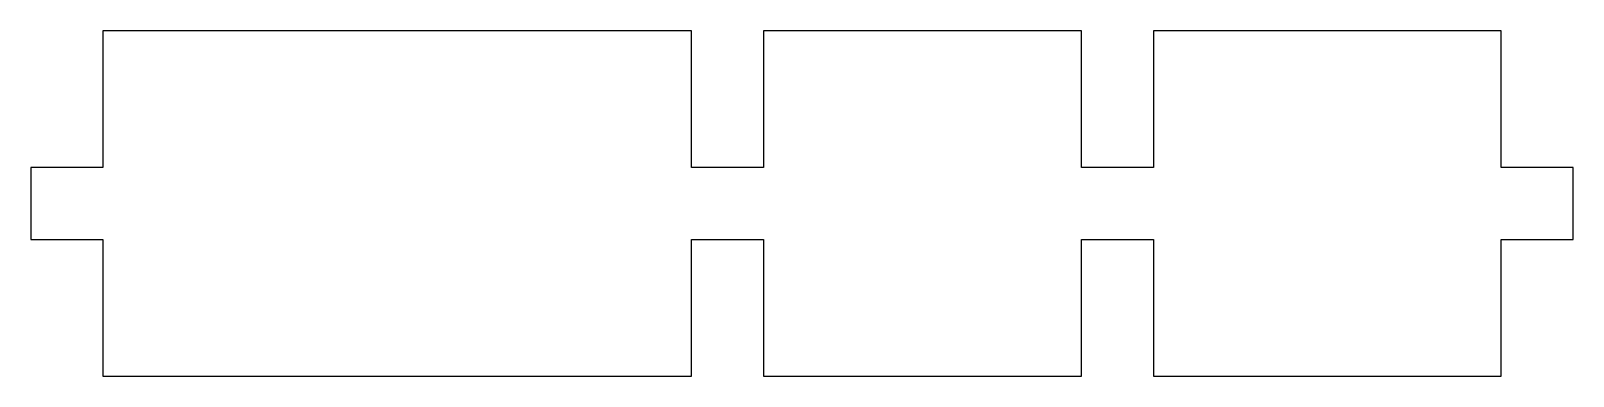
# Model space of a CAD drawing. Header units: millimetres. Extents: x 3528.8 to 3594.2, y 1402.9 to 1417.6.
import ezdxf

# ---------------------------------------------------------------- set-up
doc = ezdxf.new("R2010")
doc.units = ezdxf.units.MM

msp = doc.modelspace()

# ---------------------------------------------------------------- linework, layer by layer
at = {"color": 254, "true_color": 0xcad1ee, "extrusion": (-2.78259e-16, 1.70763e-16, -1)}
for p, q in [((3531.879, 1417.554, 175.192), (3531.879, 1411.76, 175.192)), ((3556.818, 1417.553, 175.192), (3531.879, 1417.554, 175.192)), ((3556.818, 1411.76, 175.192), (3556.818, 1417.553, 175.192)), ((3559.866, 1417.553, 175.192), (3559.866, 1411.76, 175.192)), ((3573.332, 1417.553, 175.192), (3559.866, 1417.553, 175.192)), ((3573.332, 1411.76, 175.192), (3573.332, 1417.553, 175.192)), ((3576.38, 1417.553, 175.192), (3576.38, 1411.76, 175.192)), ((3591.112, 1417.553, 175.192), (3576.38, 1417.553, 175.192)), ((3591.112, 1411.76, 175.192), (3591.112, 1417.553, 175.192)), ((3528.831, 1411.76, 175.192), (3528.831, 1408.712, 175.192)), ((3531.879, 1411.76, 175.192), (3528.831, 1411.76, 175.192)), ((3559.866, 1411.76, 175.192), (3556.818, 1411.76, 175.192)), ((3576.38, 1411.76, 175.192), (3573.332, 1411.76, 175.192)), ((3594.16, 1411.76, 175.192), (3591.112, 1411.76, 175.192)), ((3594.16, 1408.712, 175.192), (3594.16, 1411.76, 175.192)), ((3528.831, 1408.712, 175.192), (3531.879, 1408.712, 175.192)), ((3531.879, 1408.712, 175.192), (3531.879, 1402.918, 175.192)), ((3556.818, 1408.712, 175.192), (3559.866, 1408.712, 175.192)), ((3556.818, 1402.918, 175.192), (3556.818, 1408.712, 175.192)), ((3559.866, 1408.712, 175.192), (3559.866, 1402.918, 175.192)), ((3573.332, 1408.712, 175.192), (3576.38, 1408.712, 175.192)), ((3573.332, 1402.918, 175.192), (3573.332, 1408.712, 175.192)), ((3576.38, 1408.712, 175.192), (3576.38, 1402.918, 175.192)), ((3591.112, 1408.712, 175.192), (3594.16, 1408.712, 175.192)), ((3591.112, 1402.918, 175.192), (3591.112, 1408.712, 175.192)), ((3531.879, 1402.918, 175.192), (3556.818, 1402.918, 175.192)), ((3559.866, 1402.918, 175.192), (3573.332, 1402.918, 175.192)), ((3576.38, 1402.918, 175.192), (3591.112, 1402.918, 175.192))]:
    msp.add_line(p, q, dxfattribs=at)

doc.saveas('drawing.dxf')
